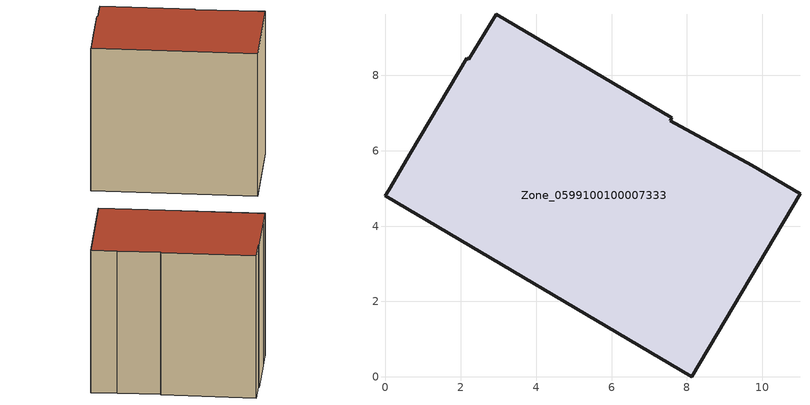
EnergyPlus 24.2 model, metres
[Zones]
Zone_0599100100007333
 floor ground (C_G): 7.55,6.8 9.72,5.62 11,4.86 8.13,0 0,4.8 0.09,4.95 0.69,5.97 2.16,8.46 2.21,8.43 2.94,9.62 7.6,6.87 z1.46
 wall outside (C_F): 8.13,0 11,4.86 9.72,5.62 7.55,6.8 7.6,6.87 2.94,9.62 2.21,8.43 2.16,8.46 0.69,5.97 0.09,4.95 0,4.8 8.13,0 z1.46:10.34
 roof outside (C_R): 11,4.86 9.72,5.62 7.55,6.8 7.6,6.87 2.94,9.62 2.21,8.43 2.16,8.46 0.69,5.97 0.09,4.95 0,4.8 8.13,0 z10.34
[BUILDING]
Pand.0599100100007333: North Axis=0; Terrain=City; Loads Convergence Tolerance Value=0.04; Temperature Convergence Tolerance Value=0.4; Solar Distribution=FullExterior; Maximum Number of Warmup Days=25; Minimum Number of Warmup Days=1
[Site:Location]
Rotterdam.The.Hague.AP_ZH_NLD Design_Conditions: Latitude=51.96; Longitude=4.45; Time Zone=1; Elevation=-4.5
[SITE:GROUNDTEMPERATURE:BUILDINGSURFACE]
18, 18, 18, 18, 18, 18, 18, 18, 18, 18, 18, 18
[MATERIAL] Thermal Absorptance=0.9; Solar Absorptance=0.7; Visible Absorptance=0.7
Name | Roughness | Thickness | Conductivity | Density | Specific Heat
G.TC.2006-2014 | MediumSmooth | 0.15 | 0.06 | 540 | 1210
F.TC.2006-2014 | Rough | 0.3 | 0.12 | 1920 | 840
R.TC.2006-2014 | MediumRough | 0.2 | 0.08 | 1500 | 1000
[CONSTRUCTION]
C_G: G.TC.2006-2014
C_F: F.TC.2006-2014
C_R: R.TC.2006-2014
[ZONE]
Zone_0599100100007333: Type=1; Multiplier=1; Ceiling Height=Autocalculate; Volume=Autocalculate; Floor Area=autocalculate; Part of Total Floor Area=Yes
[ZONEINFILTRATION:DESIGNFLOWRATE]
Infil_Zone_0599100100007333: Zone or ZoneList or Space or SpaceList=Zone_0599100100007333; Schedule=AlwaysOn; Design Flow Rate Calculation Method=Flow/Area; Flow Rate per Floor Area=0.0015; Constant Term Coefficient=1; Temperature Term Coefficient=0; Velocity Term Coefficient=0; Velocity Squared Term Coefficient=0
[HVACTEMPLATE:ZONE:IDEALLOADSAIRSYSTEM]
Zone_0599100100007333: Maximum Heating Supply Air Temperature=50; Minimum Cooling Supply Air Temperature=13; Maximum Heating Supply Air Humidity Ratio=0.0156; Minimum Cooling Supply Air Humidity Ratio=0.0077; Heating Limit=NoLimit; Cooling Limit=NoLimit; Dehumidification Control Type=ConstantSensibleHeatRatio; Cooling Sensible Heat Ratio=0.7; Dehumidification Setpoint=60; Humidification Control Type=None; Humidification Setpoint=30; Outdoor Air Method=None; Outdoor Air Flow Rate per Person=0.00944; Outdoor Air Flow Rate per Zone Floor Area=0; Outdoor Air Flow Rate per Zone=0; Demand Controlled Ventilation Type=None; Outdoor Air Economizer Type=NoEconomizer; Heat Recovery Type=None; Sensible Heat Recovery Effectiveness=0.7; Latent Heat Recovery Effectiveness=0.65
[ZONECONTROL:THERMOSTAT]
ThermostatControl_Zone_0599100100007333: Zone or ZoneList=Zone_0599100100007333; Control Type Schedule=DualSetpointControlType; Control 1=Thermostat_Zone_0599100100007333; Temperature Difference Between Cutout And Setpoint=0
[THERMOSTATSETPOINT:DUALSETPOINT]
Thermostat_Zone_0599100100007333: Heating Setpoint Temperature Schedule=HeatingSetpoint_Zone_0599100100007333; Cooling Setpoint Temperature Schedule=CoolingSetpoint_Zone_0599100100007333
[SCHEDULE:COMPACT]
HeatingSetpoint_Zone_0599100100007333: Through: 12/31, For: AllDays, Until: 24:00, 21
CoolingSetpoint_Zone_0599100100007333: Through: 12/31, For: AllDays, Until: 24:00, 24
DualSetpointControlType: Through: 12/31, For: AllDays, Until: 24:00, 4
AlwaysOn: Through: 12/31, For: AllDays, Until: 24:00, 1
